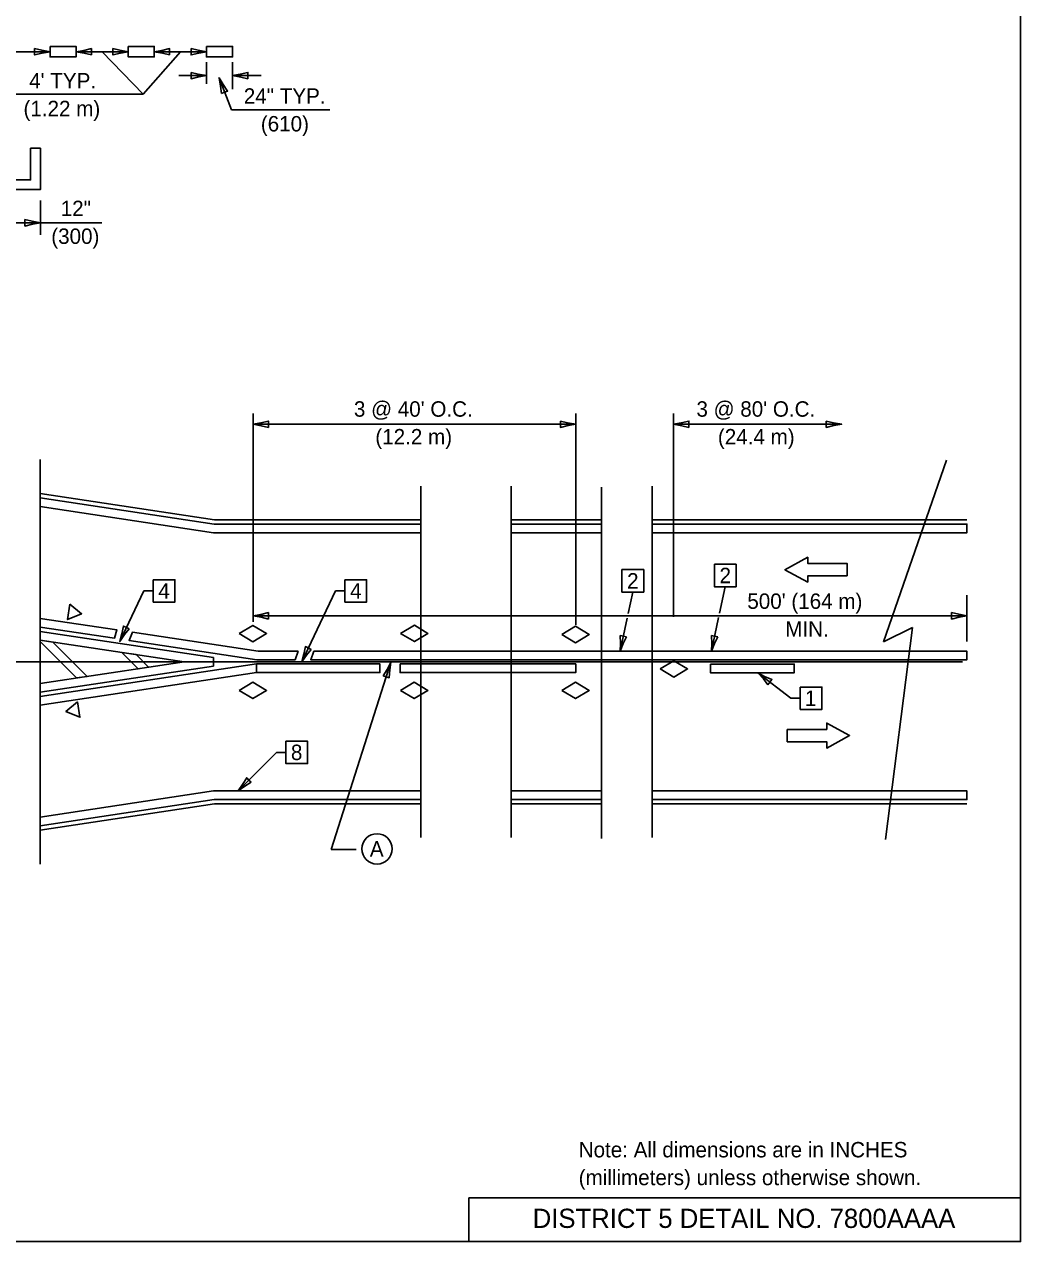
# Model space of a CAD drawing. Extents: x 2261432 to 2263976, y -3124040 to -3123640.
# Drawn here: x 2261904.3 to 2262085.8, y -3124039.7 to -3123818 of the extents above; entities that cross this region are included whole.
import ezdxf

# ---------------------------------------------------------------- set-up
doc = ezdxf.new("R2010")
doc.units = 0
for name, color, linetype in [('Default', 7, 'Continuous'), ('RD_Pr_Roadway_Dimensions', 7, 'Continuous'), ('RD_Pr_Roadway_Items', 7, 'Continuous'), ('RD_Pr_Roadway_Notes', 7, 'Continuous'), ('SH_General_Details', 7, 'Continuous')]:
    doc.layers.add(name, color=color, linetype=linetype)

msp = doc.modelspace()

# ---------------------------------------------------------------- linework, layer by layer
at = {"layer": 'Default'}
msp.add_lwpolyline([(2261455.82, -3124039.7), (2262085.82, -3124039.7), (2262085.82, -3123639.7), (2261455.82, -3123639.7)], close=True, dxfattribs=at)
at = {"layer": 'RD_Pr_Roadway_Dimensions'}
for p, q in [((2261899.47, -3123822.97), (2261908.98, -3123822.97)), ((2261913.73, -3123822.97), (2261923.23, -3123822.97)), ((2261925.93, -3123830.72), (2261918.48, -3123822.97)), ((2261925.93, -3123830.72), (2261932.73, -3123822.97)), ((2261927.98, -3123822.97), (2261937.48, -3123822.97)), ((2261937.48, -3123828.82), (2261937.48, -3123824.87)), ((2261942.23, -3123829.77), (2261942.23, -3123824.87)), ((2261932.43, -3123827.32), (2261937.48, -3123827.32)), ((2261939.79, -3123827.73), (2261942.02, -3123833.58)), ((2261942.23, -3123827.32), (2261947.43, -3123827.32)), ((2261896.77, -3123830.72), (2261925.93, -3123830.72)), ((2261959.93, -3123833.58), (2261942.02, -3123833.58)), ((2261907.22, -3123850.05), (2261907.22, -3123856.3)), ((2261900.58, -3123854.13), (2261907.22, -3123854.13)), ((2261907.22, -3123854.13), (2261918.45, -3123854.13)), ((2261945.97, -3123926.82), (2261945.97, -3123888.87)), ((2262004.76, -3123927.34), (2262004.76, -3123888.87)), ((2262022.57, -3123925.9), (2262022.57, -3123888.87)), ((2261945.98, -3123890.83), (2262004.76, -3123890.83)), ((2262022.57, -3123890.83), (2262053.21, -3123890.83)), ((2262076.04, -3123930.39), (2262076.04, -3123921.93)), ((2261945.97, -3123925.71), (2262076.04, -3123925.71))]:
    msp.add_line(p, q, dxfattribs=at)
for points in [[(2261906.18, -3123822.39), (2261906.18, -3123822.97), (2261906.18, -3123823.56), (2261907.58, -3123823.22), (2261908.98, -3123822.97), (2261907.48, -3123822.7)], [(2261916.52, -3123823.56), (2261916.53, -3123822.97), (2261916.53, -3123822.39), (2261915.12, -3123822.73), (2261913.73, -3123822.97), (2261915.22, -3123823.24)], [(2261916.52, -3123823.56), (2261916.53, -3123822.97), (2261916.53, -3123822.39), (2261915.12, -3123822.73), (2261913.73, -3123822.97), (2261915.22, -3123823.24)], [(2261920.43, -3123822.39), (2261920.43, -3123822.97), (2261920.43, -3123823.56), (2261921.83, -3123823.22), (2261923.23, -3123822.97), (2261921.73, -3123822.7)], [(2261930.78, -3123823.56), (2261930.78, -3123822.97), (2261930.78, -3123822.39), (2261929.38, -3123822.73), (2261927.98, -3123822.97), (2261929.47, -3123823.24)], [(2261934.68, -3123822.39), (2261934.68, -3123822.97), (2261934.68, -3123823.56), (2261936.08, -3123823.22), (2261937.48, -3123822.97), (2261935.99, -3123822.7)], [(2261934.68, -3123826.74), (2261934.68, -3123827.32), (2261934.68, -3123827.91), (2261936.08, -3123827.57), (2261937.48, -3123827.32), (2261935.99, -3123827.05)], [(2261940.24, -3123830.56), (2261940.79, -3123830.35), (2261941.33, -3123830.14), (2261940.51, -3123828.95), (2261939.79, -3123827.73), (2261940.07, -3123829.22)], [(2261945.03, -3123827.91), (2261945.03, -3123827.32), (2261945.03, -3123826.74), (2261943.63, -3123827.08), (2261942.23, -3123827.32), (2261943.72, -3123827.59)], [(2261904.42, -3123853.55), (2261904.42, -3123854.13), (2261904.42, -3123854.72), (2261905.82, -3123854.38), (2261907.22, -3123854.13), (2261905.72, -3123853.86)], [(2261948.77, -3123891.41), (2261948.78, -3123890.83), (2261948.78, -3123890.24), (2261947.37, -3123890.58), (2261945.98, -3123890.83), (2261947.47, -3123891.1)], [(2262001.96, -3123890.24), (2262001.96, -3123890.83), (2262001.96, -3123891.41), (2262003.36, -3123891.07), (2262004.76, -3123890.83), (2262003.27, -3123890.55)], [(2262025.37, -3123891.41), (2262025.37, -3123890.83), (2262025.37, -3123890.24), (2262023.97, -3123890.58), (2262022.57, -3123890.83), (2262024.06, -3123891.1)], [(2262050.41, -3123890.24), (2262050.41, -3123890.83), (2262050.41, -3123891.41), (2262051.81, -3123891.07), (2262053.21, -3123890.83), (2262051.72, -3123890.55)], [(2261948.77, -3123926.3), (2261948.77, -3123925.71), (2261948.77, -3123925.13), (2261947.37, -3123925.47), (2261945.97, -3123925.71), (2261947.47, -3123925.98)], [(2262073.24, -3123925.13), (2262073.24, -3123925.71), (2262073.24, -3123926.3), (2262074.64, -3123925.96), (2262076.04, -3123925.71), (2262074.54, -3123925.44)]]:
    msp.add_lwpolyline(points, close=True, dxfattribs=at)
at = {"layer": 'RD_Pr_Roadway_Items'}
for p, q in [((2261907.18, -3123903.46), (2261938.92, -3123908.23)), ((2261938.92, -3123908.23), (2261976.54, -3123908.23)), ((2261993, -3123908.23), (2262009.46, -3123908.23)), ((2262018.7, -3123908.23), (2262076.04, -3123908.23)), ((2261913.83, -3123937.04), (2261907.18, -3123930.39)), ((2261464.79, -3123934.1), (2262018.34, -3123934.1)), ((2262018.34, -3123934.1), (2262075.21, -3123934.1)), ((2261907.18, -3123964.74), (2261938.92, -3123959.96)), ((2261938.92, -3123959.96), (2261976.54, -3123959.96)), ((2261993, -3123959.96), (2262009.46, -3123959.96)), ((2262018.7, -3123959.96), (2262076.04, -3123959.96))]:
    msp.add_line(p, q, dxfattribs=at)
for points in [[(2261908.98, -3123822.02), (2261913.73, -3123822.02), (2261913.73, -3123823.92), (2261908.98, -3123823.92)], [(2261923.23, -3123822.02), (2261927.98, -3123822.02), (2261927.98, -3123823.92), (2261923.23, -3123823.92)], [(2261937.48, -3123822.02), (2261942.23, -3123822.02), (2261942.23, -3123823.92), (2261937.48, -3123823.92)], [(2261900.58, -3123846.31), (2261900.58, -3123848.08), (2261907.22, -3123848.08), (2261907.22, -3123840.56), (2261905.44, -3123840.56), (2261905.44, -3123846.31)], [(2261976.54, -3123909.02), (2261976.54, -3123910.59), (2261938.75, -3123910.59), (2261907.18, -3123905.83), (2261907.18, -3123904.25), (2261938.87, -3123909.02)], [(2261993, -3123909.02), (2262009.46, -3123909.02), (2262009.46, -3123910.59), (2261993, -3123910.59)], [(2262018.7, -3123909.02), (2262076.04, -3123909.02), (2262076.04, -3123910.59), (2262018.7, -3123910.59)], [(2262054.21, -3123918.45), (2262054.21, -3123916.18), (2262047.03, -3123916.18), (2262047.03, -3123915.05), (2262042.88, -3123917.32), (2262047.03, -3123919.58), (2262047.03, -3123918.45)], [(2261912.61, -3123923.6), (2261914.72, -3123925.35), (2261912.19, -3123926.39)], [(2261907.18, -3123926.19), (2261921.18, -3123928.29), (2261920.72, -3123929.81), (2261907.18, -3123927.77)], [(2261943.44, -3123928.94), (2261945.95, -3123927.45), (2261948.43, -3123928.93), (2261945.95, -3123930.44)], [(2261972.84, -3123928.92), (2261975.36, -3123927.43), (2261977.84, -3123928.92), (2261975.36, -3123930.42)], [(2262002.22, -3123929.12), (2262004.73, -3123927.63), (2262007.22, -3123929.11), (2262004.74, -3123930.62)], [(2261938.75, -3123933.31), (2261938.74, -3123934.88), (2261907.18, -3123939.63), (2261907.18, -3123938.05), (2261928.21, -3123934.88), (2261933.43, -3123934.1), (2261907.18, -3123930.15), (2261907.18, -3123928.56)], [(2261954.2, -3123932.16), (2261953.63, -3123933.71), (2261946.65, -3123933.71), (2261923.39, -3123930.21), (2261923.99, -3123928.72), (2261946.88, -3123932.16)], [(2261907.18, -3123930.39), (2261907.18, -3123930.15), (2261909.5, -3123930.5), (2261915.76, -3123936.75), (2261913.83, -3123937.04)], [(2261922.04, -3123932.38), (2261924.65, -3123932.78), (2261926.95, -3123935.07), (2261925.02, -3123935.36)], [(2261957.06, -3123932.16), (2262076.04, -3123932.16), (2262076.04, -3123933.71), (2261956.48, -3123933.71), (2261956.48, -3123933.71)], [(2262020.13, -3123935.38), (2262022.64, -3123933.89), (2262025.13, -3123935.38), (2262022.65, -3123936.88)], [(2261907.18, -3123942.01), (2261907.18, -3123940.42), (2261946.62, -3123934.49), (2261946.62, -3123936.04)], [(2261946.62, -3123934.49), (2261969.09, -3123934.49), (2261969.09, -3123936.04), (2261946.62, -3123936.04)], [(2261972.76, -3123934.49), (2262004.76, -3123934.49), (2262004.76, -3123936.04), (2261972.76, -3123936.04)], [(2262029.3, -3123934.52), (2262044.58, -3123934.52), (2262044.58, -3123936.09), (2262029.3, -3123936.09)], [(2261943.44, -3123939.3), (2261945.95, -3123937.82), (2261948.43, -3123939.3), (2261945.95, -3123940.8)], [(2261972.83, -3123939.3), (2261975.34, -3123937.82), (2261977.82, -3123939.3), (2261975.34, -3123940.8)], [(2262002.22, -3123939.3), (2262004.73, -3123937.82), (2262007.22, -3123939.3), (2262004.74, -3123940.8)], [(2261914, -3123941.41), (2261911.88, -3123943.16), (2261914.42, -3123944.2)], [(2262043.3, -3123946.39), (2262043.3, -3123948.66), (2262050.48, -3123948.66), (2262050.48, -3123949.79), (2262054.64, -3123947.52), (2262050.48, -3123945.26), (2262050.48, -3123946.39)], [(2261976.54, -3123957.61), (2261976.54, -3123959.18), (2261938.86, -3123959.18), (2261907.18, -3123963.95), (2261907.18, -3123962.36), (2261938.74, -3123957.61)], [(2262009.46, -3123957.61), (2261993, -3123957.61), (2261993, -3123959.18), (2262009.46, -3123959.18)], [(2262018.7, -3123957.61), (2262076.04, -3123957.61), (2262076.04, -3123959.18), (2262018.7, -3123959.18)]]:
    msp.add_lwpolyline(points, close=True, dxfattribs=at)
at = {"layer": 'RD_Pr_Roadway_Notes'}
for p, q in [((2261907.18, -3123897.23), (2261907.18, -3123970.97)), ((2262072.31, -3123897.35), (2262060.86, -3123930.43)), ((2261976.54, -3123902.09), (2261976.54, -3123966.1)), ((2261993, -3123902.09), (2261993, -3123966.1)), ((2262009.46, -3123902.29), (2262009.46, -3123966.29)), ((2262018.7, -3123902.09), (2262018.7, -3123966.1)), ((2262031.99, -3123920.41), (2262030.96, -3123925.25)), ((2261921.69, -3123930.37), (2261926.05, -3123921.18)), ((2261926.05, -3123921.18), (2261927.78, -3123921.18)), ((2261954.84, -3123934.1), (2261960.98, -3123921.18)), ((2261960.98, -3123921.18), (2261962.71, -3123921.18)), ((2262015.16, -3123921.38), (2262014.33, -3123925.28)), ((2262014.14, -3123926.15), (2262012.86, -3123932.16)), ((2262030.79, -3123926.04), (2262029.49, -3123932.16)), ((2262060.86, -3123930.43), (2262066.12, -3123927.85)), ((2262066.12, -3123927.85), (2262061.17, -3123966.45)), ((2261960.23, -3123968.26), (2261971.09, -3123934.15)), ((2262043.93, -3123940.72), (2262037.92, -3123936.09)), ((2262043.93, -3123940.72), (2262045.66, -3123940.72)), ((2261943.25, -3123957.61), (2261950.22, -3123950.59)), ((2261950.22, -3123950.59), (2261951.95, -3123950.59)), ((2261960.23, -3123968.26), (2261964.77, -3123968.26))]:
    msp.add_line(p, q, dxfattribs=at)
for points in [[(2262030.02, -3123916.32), (2262033.97, -3123916.32), (2262033.97, -3123920.41), (2262030.02, -3123920.41)], [(2262013.18, -3123917.3), (2262017.14, -3123917.3), (2262017.14, -3123921.38), (2262013.18, -3123921.38)], [(2261927.78, -3123919.14), (2261931.74, -3123919.14), (2261931.74, -3123923.22), (2261927.78, -3123923.22)], [(2261962.71, -3123919.14), (2261966.67, -3123919.14), (2261966.67, -3123923.22), (2261962.71, -3123923.22)], [(2261923.42, -3123928.09), (2261922.89, -3123927.84), (2261922.36, -3123927.59), (2261922.07, -3123929), (2261921.69, -3123930.37), (2261922.57, -3123929.13)], [(2262014.01, -3123929.55), (2262013.44, -3123929.42), (2262012.87, -3123929.3), (2262012.91, -3123930.74), (2262012.86, -3123932.16), (2262013.43, -3123930.76)], [(2262030.64, -3123929.55), (2262030.07, -3123929.42), (2262029.5, -3123929.3), (2262029.54, -3123930.74), (2262029.49, -3123932.16), (2262030.06, -3123930.76)], [(2261956.57, -3123931.82), (2261956.04, -3123931.57), (2261955.51, -3123931.32), (2261955.22, -3123932.73), (2261954.84, -3123934.1), (2261955.73, -3123932.87)], [(2261969.68, -3123936.64), (2261970.24, -3123936.82), (2261970.8, -3123937), (2261970.9, -3123935.56), (2261971.09, -3123934.15), (2261970.38, -3123935.49)], [(2262039.78, -3123938.26), (2262040.14, -3123937.8), (2262040.5, -3123937.33), (2262039.18, -3123936.75), (2262037.92, -3123936.09), (2262038.94, -3123937.21)], [(2262045.66, -3123938.68), (2262049.62, -3123938.68), (2262049.62, -3123942.76), (2262045.66, -3123942.76)], [(2261951.95, -3123948.55), (2261955.9, -3123948.55), (2261955.9, -3123952.63), (2261951.95, -3123952.63)], [(2261945.64, -3123956.04), (2261945.22, -3123955.62), (2261944.81, -3123955.21), (2261944.07, -3123956.45), (2261943.25, -3123957.61), (2261944.5, -3123956.74)]]:
    msp.add_lwpolyline(points, close=True, dxfattribs=at)
msp.add_circle((2261968.56, -3123968.16), 2.76, dxfattribs=at)
at = {"layer": 'SH_General_Details'}
for p, q in [((2261985.3, -3124031.69), (2262085.82, -3124031.69)), ((2261985.3, -3124039.7), (2261985.3, -3124031.69))]:
    msp.add_line(p, q, dxfattribs=at)

# ---------------------------------------------------------------- texts
at = {"layer": 'RD_Pr_Roadway_Dimensions'}
for s, p in [("4' TYP.", (2261905.18, -3123829.67)), ('24" TYP.', (2261944.29, -3123832.45)), ('(1.22 m)', (2261904.15, -3123834.72)), ('(610)', (2261947.39, -3123837.5)), ('12"', (2261910.93, -3123852.92)), ('(300)', (2261909.21, -3123857.98)), ("3 @ 40' O.C.", (2261964.35, -3123889.45)), ("3 @ 80' O.C.", (2262026.75, -3123889.45)), ('(12.2 m)', (2261968.25, -3123894.5)), ('(24.4 m)', (2262030.66, -3123894.5)), ("500' (164 m)", (2262036.02, -3123924.45)), ('MIN.', (2262042.93, -3123929.5))]:
    msp.add_text(s, height=2.808, dxfattribs=at).set_placement(p)
at = {"layer": 'RD_Pr_Roadway_Notes'}
for s, height, p in [('2', 2.81, (2262014.12, -3123920.75)), ('2', 2.81, (2262030.96, -3123919.77)), ('4', 2.81, (2261928.71, -3123922.58)), ('4', 2.81, (2261963.64, -3123922.58)), ('1', 2.81, (2262046.51, -3123942.13)), ('8', 2.81, (2261952.87, -3123951.99)), ('A', 2.81, (2261967.25, -3123969.56)), ('Note: All dimensions are in INCHES', 2.808, (2262005.3, -3124024.35)), ('(millimeters) unless otherwise shown.', 2.808, (2262005.3, -3124029.41))]:
    msp.add_text(s, height=height, dxfattribs=at).set_placement(p)
at = {"layer": 'SH_General_Details'}
msp.add_text('DISTRICT 5 DETAIL NO. 7800AAAA', height=3.5, dxfattribs=at).set_placement((2261996.92, -3124037.2))

doc.saveas('drawing.dxf')
